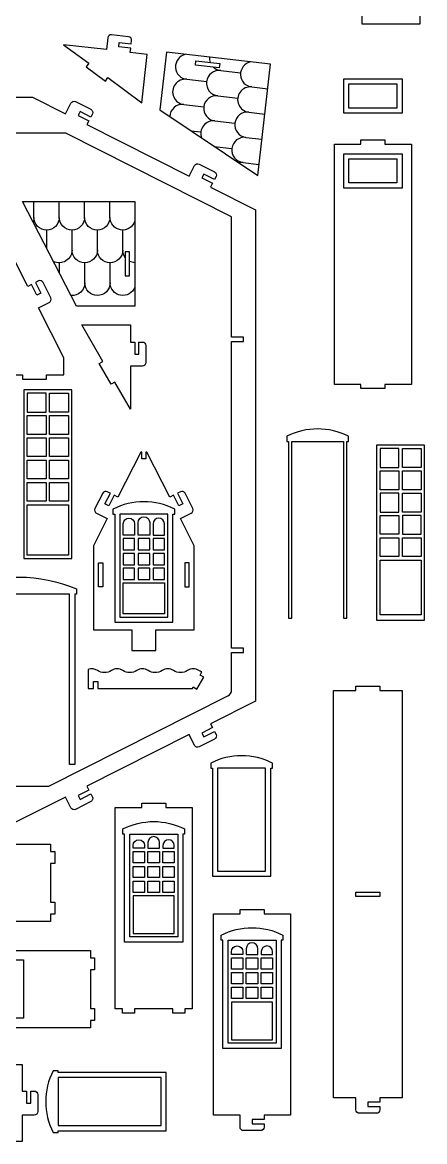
# Model space of a CAD drawing. Extents: x -4552 to 3750, y -5417 to 1843.
# Drawn here: x 2466 to 3592, y -5363 to -2231 of the extents above; entities that cross this region are included whole.
import ezdxf

# ---------------------------------------------------------------- set-up
doc = ezdxf.new("R2010")
doc.units = 0
doc.header["$MEASUREMENT"] = 0
doc.layers.add('LAYER1', color=18, linetype='CONTINUOUS')

msp = doc.modelspace()

# ---------------------------------------------------------------- linework, layer by layer
at = {"layer": 'LAYER1'}
for points in [[(3416.4, -1932.4), (3416.4, -2234.8), (3579.6, -2234.8), (3579.6, -1932.4), (3584.4, -1932.4), (3584.4, -1918, 0.238913), (3411.6, -1918), (3411.6, -1932.4)], [(2770.5, -2291), (2771.6, -2281.5, 0.414214), (2763.2, -2270.9), (2715.5, -2265.4, 0.414214), (2704.9, -2273.8), (2701, -2307.2), (2581.2, -2293.4), (2651.3, -2345.4), (2644.1, -2355), (2698.1, -2395.1), (2705.3, -2385.4), (2799.9, -2455.6), (2815.4, -2320.4), (2767.8, -2314.9), (2769.1, -2302.9), (2735.8, -2299.1), (2737.1, -2287.2)], [(2792.1, -3125.5), (2801.7, -3125.5, -0.414214), (2811.3, -3135.1), (2811.3, -3183.1, -0.414214), (2801.7, -3192.7), (2768.1, -3192.7), (2768.1, -3313.4), (2724.4, -3237.8), (2714.1, -3243.8), (2680.5, -3185.6), (2690.8, -3179.6), (2631.9, -3077.5), (2768.1, -3077.5), (2768.1, -3125.5), (2780.1, -3125.5), (2780.1, -3159.1), (2792.1, -3159.1)], [(3220.4, -3898.2), (3220.4, -3403.8), (3364.4, -3403.8), (3364.4, -3898.2), (3374, -3898.2), (3374, -3403.8), (3378.8, -3403.8), (3378.8, -3389.4, 0.238913), (3206, -3389.4), (3206, -3403.8), (3210.8, -3403.8), (3210.8, -3898.2)], [(2772.2, -3931.4), (2772.2, -3989), (2839.4, -3989), (2839.4, -3931.4), (2946.8, -3931.4), (2946.8, -3695.6), (2908.5, -3619.7), (2938.5, -3604.5, 0.414214), (2942.7, -3591.6), (2921.1, -3548.8, 0.414214), (2908.2, -3544.5), (2899.6, -3548.9), (2914.8, -3578.8), (2904.1, -3584.3), (2888.9, -3554.3), (2878.2, -3559.7), (2814.6, -3433.6), (2811.8, -3433.6), (2811.8, -3452.8), (2799.8, -3452.8), (2799.8, -3433.6), (2797.1, -3433.6), (2733.4, -3559.7), (2722.7, -3554.3), (2707.6, -3584.3), (2696.9, -3578.8), (2712, -3548.9), (2703.4, -3544.5, 0.414214), (2690.6, -3548.8), (2668.9, -3591.6, 0.414214), (2673.2, -3604.5), (2703.2, -3619.7), (2664.8, -3695.6), (2664.8, -3931.4)], [(2724.2, -3607.4), (2724.2, -3909.8), (2887.4, -3909.8), (2887.4, -3607.4), (2892.2, -3607.4), (2892.2, -3593, 0.238913), (2719.4, -3593), (2719.4, -3607.4)], [(2779.9, -3634.4), (2779.9, -3666), (2748.2, -3666), (2748.2, -3634.4, -1)], [(2789.5, -3666), (2789.5, -3630.9, -1), (2822.2, -3630.9), (2822.2, -3666)], [(2831.8, -3634.4), (2831.8, -3666), (2863.4, -3666), (2863.4, -3634.4, 1)], [(2612.4, -4308.2), (2598, -4308.2), (2598, -3831), (2314.8, -3831), (2314.8, -4308.2), (2300.4, -4308.2), (2300.4, -3831), (2295.6, -3831), (2295.6, -3816.6, -0.205755), (2617.2, -3816.6), (2617.2, -3831), (2612.4, -3831)], [(2973.8, -4063.6), (2963.4, -4057.6), (2968.4, -4048.9, -0.068104), (2959.7, -4044.7, 0.300981), (2928, -4044.7, -0.300981), (2888.8, -4044.7, 0.300981), (2857, -4044.7, -0.300981), (2817.8, -4044.7, 0.300981), (2786, -4044.7, -0.300981), (2746.9, -4044.7, 0.300981), (2715.1, -4044.7, -0.300981), (2675.9, -4044.7, 0.236244), (2650.3, -4041.6), (2650.3, -4094.8), (2664.7, -4094.8), (2664.7, -4075.6), (2676.7, -4075.6), (2676.7, -4094.8), (2941.9, -4094.8), (2944.2, -4090.8), (2954.6, -4096.8)], [(3337.2, -4101), (3399.6, -4101), (3399.6, -4089), (3466.8, -4089), (3466.8, -4101), (3529.2, -4101), (3529.2, -5241), (3466.8, -5241), (3466.8, -5253), (3433.2, -5253), (3433.2, -5265), (3466.8, -5265), (3466.8, -5274.6, -0.414214), (3457.2, -5284.2), (3409.2, -5284.2, -0.414214), (3399.6, -5274.6), (3399.6, -5241), (3337.2, -5241)], [(2997.9, -4318.3), (2997.9, -4620.7), (3161.1, -4620.7), (3161.1, -4318.3), (3165.9, -4318.3), (3165.9, -4303.9, 0.238913), (2993.1, -4303.9), (2993.1, -4318.3)], [(2915, -4502.6), (2915, -4805), (2751.8, -4805), (2751.8, -4502.6), (2747, -4502.6), (2747, -4488.2, -0.238913), (2919.8, -4488.2), (2919.8, -4502.6)], [(2849.7, -4542.1), (2849.7, -4526.1, 1), (2817.1, -4526.1), (2817.1, -4542.1)], [(2807.5, -4534.4), (2807.5, -4542.1), (2775.8, -4542.1), (2775.8, -4534.4, -1)], [(2859.3, -4534.4), (2859.3, -4542.1), (2891, -4542.1), (2891, -4534.4, 1)], [(3142.4, -4725.5), (3216.8, -4725.5), (3216.8, -5289.5), (3142.4, -5289.5), (3142.4, -5301.5), (3108.8, -5301.5), (3108.8, -5313.5), (3142.4, -5313.5), (3142.4, -5323.1, -0.414214), (3132.8, -5332.7), (3084.8, -5332.7, -0.414214), (3075.2, -5323.1), (3075.2, -5289.5), (3000.9, -5289.5), (3000.9, -4725.5), (3075.2, -4725.5), (3075.2, -4713.5), (3142.4, -4713.5)], [(3190.4, -4799.9), (3190.4, -5102.3), (3027.2, -5102.3), (3027.2, -4799.9), (3022.4, -4799.9), (3022.4, -4785.5, -0.238913), (3195.2, -4785.5), (3195.2, -4799.9)], [(3082.9, -4831.6), (3082.9, -4839.3), (3051.2, -4839.3), (3051.2, -4831.6, -1)], [(3125.1, -4839.3), (3125.1, -4823.4, 1), (3092.5, -4823.4), (3092.5, -4839.3)], [(3134.7, -4831.6), (3134.7, -4839.3), (3166.4, -4839.3), (3166.4, -4831.6, 1)], [(2166.4, -4855), (2468.8, -4855), (2468.8, -5018.2), (2166.4, -5018.2), (2166.4, -5023), (2152, -5023, -0.238913), (2152, -4850.2), (2166.4, -4850.2)], [(1901.5, -5221.8), (1901.5, -5147.5), (2465.5, -5147.5), (2465.5, -5221.8), (2477.5, -5221.8), (2477.5, -5255.4), (2489.5, -5255.4), (2489.5, -5221.8), (2499.1, -5221.8, -0.414214), (2508.7, -5231.4), (2508.7, -5279.4, -0.414214), (2499.1, -5289), (2465.5, -5289), (2465.5, -5363.4), (1901.5, -5363.4), (1901.5, -5289), (1889.5, -5289), (1889.5, -5221.8)], [(2566, -5333), (2868.4, -5333), (2868.4, -5169.8), (2566, -5169.8), (2566, -5165), (2551.6, -5165, 0.238913), (2551.6, -5337.8), (2566, -5337.8)]]:
    msp.add_lwpolyline(points, format="xyb", close=True, dxfattribs=at)
for points in [[(2868.9, -2314.4), (2850.3, -2475.9), (3124.5, -2659.7), (3160.4, -2348)], [(3018.5, -2346.2), (3017.1, -2358.1), (2950.4, -2350.4), (2951.8, -2338.5)], [(3365.6, -2388.9), (3528.8, -2388.9), (3528.8, -2484.9), (3365.6, -2484.9)], [(3514.4, -2470.5), (3380, -2470.5), (3380, -2403.3), (3514.4, -2403.3)], [(3413.6, -2572), (3413.6, -2560), (3480.8, -2560), (3480.8, -2566), (3480.8, -2572), (3555.2, -2572), (3555.2, -3244), (3480.8, -3244), (3480.8, -3256), (3413.6, -3256), (3413.6, -3244), (3339.3, -3244), (3339.3, -2572)], [(3365.6, -2598.4), (3528.8, -2598.4), (3528.8, -2694.4), (3365.6, -2694.4)], [(3514.4, -2680), (3380, -2680), (3380, -2612.8), (3514.4, -2612.8)], [(2780.1, -3025.1), (2617.5, -3025.1), (2466.3, -2731.7), (2780.1, -2731.7)], [(2765.7, -2872.9), (2753.7, -2872.9), (2753.7, -2940.1), (2765.7, -2940.1)], [(2604.2, -3259.1), (2469.8, -3259.1), (2469.8, -3731.5), (2604.2, -3731.5)], [(2479.4, -3321.5), (2532.2, -3321.5), (2532.2, -3268.7), (2479.4, -3268.7)], [(2594.6, -3321.5), (2541.8, -3321.5), (2541.8, -3268.7), (2594.6, -3268.7)], [(2479.4, -3383.9), (2479.4, -3331.1), (2532.2, -3331.1), (2532.2, -3383.9)], [(2594.6, -3383.9), (2541.8, -3383.9), (2541.8, -3331.1), (2594.6, -3331.1)], [(2479.4, -3393.5), (2532.2, -3393.5), (2532.2, -3446.3), (2479.4, -3446.3)], [(2541.8, -3446.3), (2541.8, -3393.5), (2594.6, -3393.5), (2594.6, -3446.3)], [(3592, -3414), (3457.6, -3414), (3457.6, -3903.6), (3592, -3903.6)], [(3520, -3476.4), (3520, -3423.6), (3467.2, -3423.6), (3467.2, -3476.4)], [(3529.6, -3423.6), (3582.4, -3423.6), (3582.4, -3476.4), (3529.6, -3476.4)], [(2532.2, -3508.7), (2479.4, -3508.7), (2479.4, -3455.9), (2532.2, -3455.9)], [(2541.8, -3508.7), (2541.8, -3455.9), (2594.6, -3455.9), (2594.6, -3508.7)], [(3520, -3538.8), (3467.2, -3538.8), (3467.2, -3486), (3520, -3486)], [(3529.6, -3538.8), (3529.6, -3486), (3582.4, -3486), (3582.4, -3538.8)], [(2532.2, -3571.1), (2479.4, -3571.1), (2479.4, -3518.3), (2532.2, -3518.3)], [(2541.8, -3571.1), (2541.8, -3518.3), (2594.6, -3518.3), (2594.6, -3571.1)], [(3467.2, -3601.2), (3520, -3601.2), (3520, -3548.4), (3467.2, -3548.4)], [(3529.6, -3601.2), (3529.6, -3548.4), (3582.4, -3548.4), (3582.4, -3601.2)], [(2594.6, -3721.9), (2479.4, -3721.9), (2479.4, -3580.7), (2594.6, -3580.7)], [(2873, -3607.4), (2738.6, -3607.4), (2738.6, -3895.4), (2873, -3895.4)], [(3520, -3663.6), (3467.2, -3663.6), (3467.2, -3610.8), (3520, -3610.8)], [(3529.6, -3663.6), (3582.4, -3663.6), (3582.4, -3610.8), (3529.6, -3610.8)], [(2748.2, -3707.3), (2779.9, -3707.3), (2779.9, -3675.6), (2748.2, -3675.6)], [(2789.5, -3707.3), (2822.2, -3707.3), (2822.2, -3675.6), (2789.5, -3675.6)], [(2831.8, -3707.3), (2863.4, -3707.3), (2863.4, -3675.6), (2831.8, -3675.6)], [(3467.2, -3673.2), (3520, -3673.2), (3520, -3726), (3467.2, -3726)], [(3529.6, -3726), (3529.6, -3673.2), (3582.4, -3673.2), (3582.4, -3726)], [(2748.2, -3748.6), (2779.9, -3748.6), (2779.9, -3716.9), (2748.2, -3716.9)], [(2789.5, -3748.6), (2822.2, -3748.6), (2822.2, -3716.9), (2789.5, -3716.9)], [(2831.8, -3748.6), (2863.4, -3748.6), (2863.4, -3716.9), (2831.8, -3716.9)], [(2679.2, -3743.6), (2691.2, -3743.6), (2691.2, -3810.8), (2679.2, -3810.8)], [(2748.2, -3789.9), (2779.9, -3789.9), (2779.9, -3758.2), (2748.2, -3758.2)], [(2789.5, -3789.9), (2822.2, -3789.9), (2822.2, -3758.2), (2789.5, -3758.2)], [(2831.8, -3789.9), (2863.4, -3789.9), (2863.4, -3758.2), (2831.8, -3758.2)], [(2932.4, -3743.6), (2920.4, -3743.6), (2920.4, -3810.8), (2932.4, -3810.8)], [(3467.2, -3735.6), (3582.4, -3735.6), (3582.4, -3889.2), (3467.2, -3889.2)], [(2863.4, -3885.8), (2748.2, -3885.8), (2748.2, -3799.5), (2863.4, -3799.5)], [(3146.7, -4318.3), (3012.3, -4318.3), (3012.3, -4606.3), (3146.7, -4606.3)], [(2799.8, -4428.2), (2799.8, -4416.2), (2867, -4416.2), (2867, -4422.2), (2867, -4428.2), (2941.4, -4428.2), (2941.4, -4992.2), (2921, -4992.2), (2921, -5004.2), (2887.4, -5004.2), (2887.4, -4992.2), (2779.4, -4992.2), (2779.4, -5004.2), (2745.8, -5004.2), (2745.8, -4992.2), (2725.5, -4992.2), (2725.5, -4428.2)], [(2766.2, -4502.6), (2900.6, -4502.6), (2900.6, -4790.6), (2766.2, -4790.6)], [(1980.5, -4672.5), (1968.5, -4672.5), (1968.5, -4605.3), (1974.5, -4605.3), (1980.5, -4605.3), (1980.5, -4531), (2544.5, -4531), (2544.5, -4551.3), (2556.5, -4551.3), (2556.5, -4584.9), (2544.5, -4584.9), (2544.5, -4692.9), (2556.5, -4692.9), (2556.5, -4726.5), (2544.5, -4726.5), (2544.5, -4746.9), (1980.5, -4746.9)], [(2807.5, -4583.4), (2775.8, -4583.4), (2775.8, -4551.7), (2807.5, -4551.7)], [(2849.7, -4583.4), (2817.1, -4583.4), (2817.1, -4551.7), (2849.7, -4551.7)], [(2891, -4583.4), (2859.3, -4583.4), (2859.3, -4551.7), (2891, -4551.7)], [(2807.5, -4624.6), (2775.8, -4624.6), (2775.8, -4593), (2807.5, -4593)], [(2849.7, -4624.6), (2817.1, -4624.6), (2817.1, -4593), (2849.7, -4593)], [(2891, -4624.6), (2859.3, -4624.6), (2859.3, -4593), (2891, -4593)], [(2807.5, -4665.9), (2775.8, -4665.9), (2775.8, -4634.2), (2807.5, -4634.2)], [(2849.7, -4665.9), (2817.1, -4665.9), (2817.1, -4634.2), (2849.7, -4634.2)], [(2891, -4665.9), (2859.3, -4665.9), (2859.3, -4634.2), (2891, -4634.2)], [(3399.6, -4665), (3466.8, -4665), (3466.8, -4677), (3399.6, -4677)], [(2775.8, -4781), (2891, -4781), (2891, -4675.5), (2775.8, -4675.5)], [(3041.6, -4799.9), (3176, -4799.9), (3176, -5087.9), (3041.6, -5087.9)], [(1984, -4970.2), (1972, -4970.2), (1972, -4903), (1978, -4903), (1984, -4903), (1984, -4828.6), (2656, -4828.6), (2656, -4849), (2668, -4849), (2668, -4882.6), (2656, -4882.6), (2656, -4990.6), (2668, -4990.6), (2668, -5024.2), (2656, -5024.2), (2656, -5044.6), (1984, -5044.6)], [(3082.9, -4880.6), (3051.2, -4880.6), (3051.2, -4848.9), (3082.9, -4848.9)], [(3125.1, -4880.6), (3092.5, -4880.6), (3092.5, -4848.9), (3125.1, -4848.9)], [(3166.4, -4880.6), (3134.7, -4880.6), (3134.7, -4848.9), (3166.4, -4848.9)], [(3082.9, -4921.9), (3051.2, -4921.9), (3051.2, -4890.2), (3082.9, -4890.2)], [(3125.1, -4921.9), (3092.5, -4921.9), (3092.5, -4890.2), (3125.1, -4890.2)], [(3166.4, -4921.9), (3134.7, -4921.9), (3134.7, -4890.2), (3166.4, -4890.2)], [(3082.9, -4963.2), (3051.2, -4963.2), (3051.2, -4931.5), (3082.9, -4931.5)], [(3125.1, -4963.2), (3092.5, -4963.2), (3092.5, -4931.5), (3125.1, -4931.5)], [(3166.4, -4963.2), (3134.7, -4963.2), (3134.7, -4931.5), (3166.4, -4931.5)], [(3051.2, -5078.3), (3166.4, -5078.3), (3166.4, -4972.8), (3051.2, -4972.8)], [(2566, -5184.2), (2566, -5318.6), (2854, -5318.6), (2854, -5184.2)]]:
    msp.add_lwpolyline(points, close=True, dxfattribs=at)
for points in [[(2921.6, -2320.5, 0.837253), (2925.9, -2390.2, 1), (2917.8, -2460.7, 0.437228), (2878.3, -2494.7)], [(2989.6, -2328.3, 0.106398), (2991.9, -2343.1)], [(3104.9, -2341.6, 0.853828), (3107.9, -2411.6, 1), (3099.8, -2482.1, 1), (3091.7, -2552.6, 1), (3083.5, -2623.1, 0.088868), (3071.1, -2623.9)], [(3000.6, -2356.2, 0.162473), (3021, -2365.7, 1), (3012.8, -2436.2, 1), (3004.7, -2506.7, 0.561627), (2967.5, -2554.5)], [(2398.8, -2440.3), (2494.4, -2440.3), (2586.4, -2486.8), (2601.6, -2456.8, -0.414214), (2614.5, -2452.6), (2657.3, -2474.2, -0.414214), (2661.6, -2487.1), (2657.3, -2495.7), (2627.3, -2480.5), (2621.8, -2491.2), (2651.8, -2506.4), (2646.4, -2517.1), (2932.8, -2661.6), (2947.9, -2631.6, -0.414214), (2960.8, -2627.4), (3003.7, -2649, -0.414214), (3007.9, -2661.9), (3003.6, -2670.5), (2973.6, -2655.4), (2968.2, -2666.1), (2998.2, -2681.2), (2992.8, -2691.9), (3118.8, -2755.5), (3118.8, -4130.4), (2992.8, -4194), (2998.2, -4204.8), (2968.2, -4219.9), (2973.6, -4230.6), (3003.6, -4215.5), (3007.9, -4224, -0.414214), (3003.7, -4236.9), (2960.8, -4258.6, -0.414214), (2947.9, -4254.3), (2932.8, -4224.3), (2646.4, -4368.9), (2651.8, -4379.6), (2621.8, -4394.7), (2627.3, -4405.4), (2657.3, -4390.3), (2661.6, -4398.9, -0.414214), (2657.3, -4411.8), (2614.5, -4433.4, -0.414214), (2601.6, -4429.2), (2586.4, -4399.2), (2446.8, -4469.7)], [(2398.8, -4368.9), (2539.9, -4368.9), (3041.1, -4115.9, 0.283043), (3051.6, -4098.8), (3051.6, -3994.3), (3085.2, -3994.3), (3085.2, -3982.3), (3051.6, -3982.3), (3051.6, -3124.3), (3085.2, -3124.3), (3085.2, -3112.3), (3051.6, -3112.3), (3051.6, -2775.4), (2587.5, -2541.1), (2398.8, -2541.1)], [(2000.5, -3217.4), (2466.1, -3217.4), (2466.1, -3229.4), (2533.3, -3229.4), (2533.3, -3217.4), (2581.3, -3217.4), (2581.3, -3169.4), (2510.8, -3029.7), (2540.8, -3014.6, 0.414214), (2545.1, -3001.7), (2523.4, -2958.8, 0.414214), (2510.5, -2954.6), (2502, -2958.9), (2517.1, -2988.9), (2506.4, -2994.3), (2491.3, -2964.3), (2480.6, -2969.7), (2336, -2683.4)], [(2780.1, -2787.5, -0.853828), (2710.9, -2776.6, -1), (2639.9, -2776.6, -1), (2569, -2776.6, -1), (2498, -2776.6, -0.088868), (2495.8, -2788.9)], [(2753.7, -2889.5, -0.162473), (2746.6, -2868.2, -1), (2675.6, -2868.2, -1), (2604.7, -2868.2, -0.561627), (2552.9, -2899.7)], [(2780.1, -2903.6, -0.106398), (2765.7, -2899.7)], [(2780.1, -2972.1, -0.837253), (2711.3, -2959.8, -1), (2640.4, -2959.8, -0.437228), (2602.1, -2995.2)]]:
    msp.add_lwpolyline(points, format="xyb", dxfattribs=at)
for points in [[(3021, -2365.7), (3076.7, -2372.1)], [(2925.9, -2390.2), (2981.7, -2396.7)], [(3107.9, -2411.6), (3152.5, -2416.8)], [(3012.8, -2436.2), (3068.6, -2442.6)], [(2917.8, -2460.7), (2973.6, -2467.1)], [(3099.8, -2482.1), (3144.4, -2487.3)], [(2937.6, -2534.4), (2965.4, -2537.6)], [(3004.7, -2506.7), (3060.5, -2513.1)], [(3091.7, -2552.6), (3136.2, -2557.8)], [(3002.3, -2577.8), (3052.4, -2583.6)], [(3083.5, -2623.1), (3128.1, -2628.3)], [(2498, -2776.6), (2498, -2731.7)], [(2569, -2776.6), (2569, -2731.7)], [(2639.9, -2776.6), (2639.9, -2731.7)], [(2710.9, -2776.6), (2710.9, -2731.7)], [(2533.7, -2862.4), (2533.7, -2812)], [(2604.7, -2868.2), (2604.7, -2812)], [(2675.6, -2868.2), (2675.6, -2812)], [(2746.6, -2868.2), (2746.6, -2812)], [(2569.4, -2931.7), (2569.4, -2903.7)], [(2640.4, -2959.8), (2640.4, -2903.7)], [(2711.3, -2959.8), (2711.3, -2903.7)]]:
    msp.add_lwpolyline(points, dxfattribs=at)

doc.saveas('drawing.dxf')
